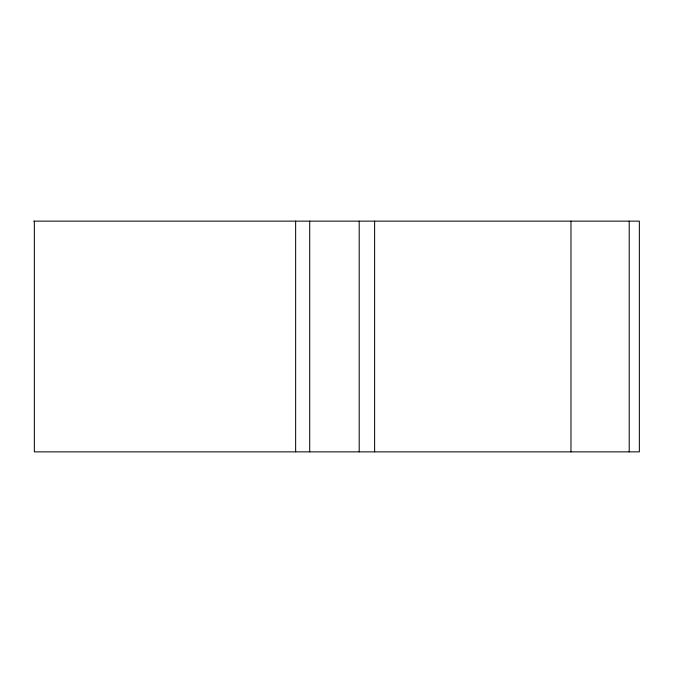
<?xml version="1.0" encoding="UTF-8"?>
<svg xmlns="http://www.w3.org/2000/svg" width="673" height="673" viewBox="0 0 673 673"><rect width="100%" height="100%" fill="white"/><g stroke="black" fill="none" stroke-linecap="round" stroke-linejoin="round"><path stroke-width="1.01" d="M33.65 221.139L639.35 221.139L639.35 451.861L34.348 451.861L34.348 221.139M629.213 221.139L629.213 451.861M570.973 221.139L570.973 451.861M374.617 221.139L374.617 451.861M359.197 221.139L359.197 451.861M309.706 221.139L309.706 451.861M295.64 221.139L295.64 451.861"/></g></svg>
